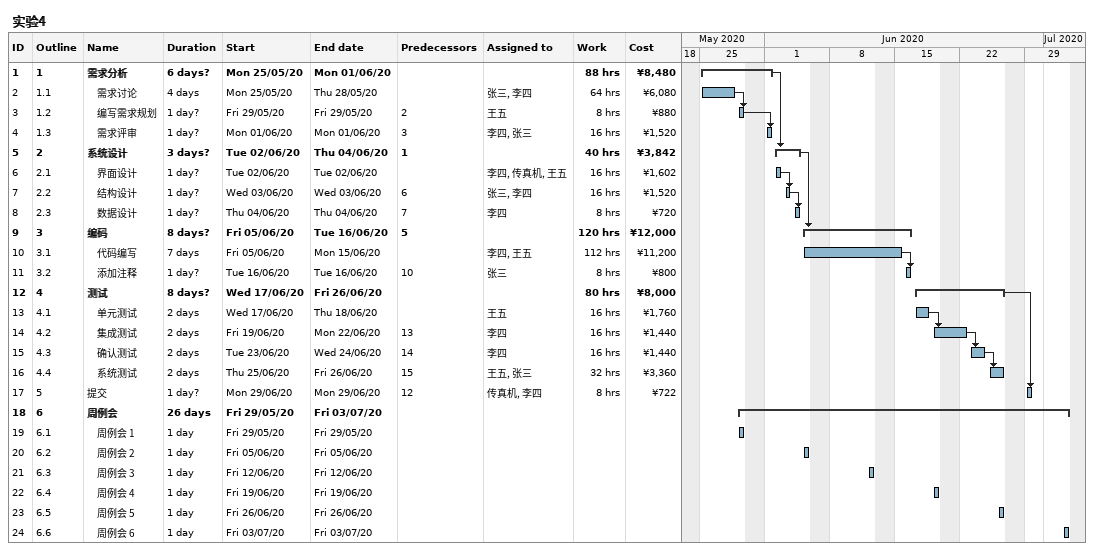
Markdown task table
实验4

| ID | WBS | Task | Duration | Start | Finish | Predecessors | Resources | Work (h) | Cost (¥) |
|---|---|---|---|---|---|---|---|---|---|
| 1 | 1 | **需求分析** | 6d? | 2020-05-25 | 2020-06-01 |  |  | 88 | 8480 |
| 2 | 1.1 | 需求讨论 | 4d | 2020-05-25 | 2020-05-28 |  | 张三, 李四 | 64 | 6080 |
| 3 | 1.2 | 编写需求规划 | 1d? | 2020-05-29 | 2020-05-29 | 2 | 王五 | 8 | 880 |
| 4 | 1.3 | 需求评审 | 1d? | 2020-06-01 | 2020-06-01 | 3 | 李四, 张三 | 16 | 1520 |
| 5 | 2 | **系统设计** | 3d? | 2020-06-02 | 2020-06-04 | 1 |  | 40 | 3842 |
| 6 | 2.1 | 界面设计 | 1d? | 2020-06-02 | 2020-06-02 |  | 李四, 传真机, 王五 | 16 | 1602 |
| 7 | 2.2 | 结构设计 | 1d? | 2020-06-03 | 2020-06-03 | 6 | 张三, 李四 | 16 | 1520 |
| 8 | 2.3 | 数据设计 | 1d? | 2020-06-04 | 2020-06-04 | 7 | 李四 | 8 | 720 |
| 9 | 3 | **编码** | 8d? | 2020-06-05 | 2020-06-16 | 5 |  | 120 | 12000 |
| 10 | 3.1 | 代码编写 | 7d | 2020-06-05 | 2020-06-15 |  | 李四, 王五 | 112 | 11200 |
| 11 | 3.2 | 添加注释 | 1d? | 2020-06-16 | 2020-06-16 | 10 | 张三 | 8 | 800 |
| 12 | 4 | **测试** | 8d? | 2020-06-17 | 2020-06-26 |  |  | 80 | 8000 |
| 13 | 4.1 | 单元测试 | 2d | 2020-06-17 | 2020-06-18 |  | 王五 | 16 | 1760 |
| 14 | 4.2 | 集成测试 | 2d | 2020-06-19 | 2020-06-22 | 13 | 李四 | 16 | 1440 |
| 15 | 4.3 | 确认测试 | 2d | 2020-06-23 | 2020-06-24 | 14 | 李四 | 16 | 1440 |
| 16 | 4.4 | 系统测试 | 2d | 2020-06-25 | 2020-06-26 | 15 | 王五, 张三 | 32 | 3360 |
| 17 | 5 | 提交 | 1d? | 2020-06-29 | 2020-06-29 | 12 | 传真机, 李四 | 8 | 722 |
| 18 | 6 | **周例会** | 26d | 2020-05-29 | 2020-07-03 |  |  |  |  |
| 19 | 6.1 | 周例会 1 | 1d | 2020-05-29 | 2020-05-29 |  |  |  |  |
| 20 | 6.2 | 周例会 2 | 1d | 2020-06-05 | 2020-06-05 |  |  |  |  |
| 21 | 6.3 | 周例会 3 | 1d | 2020-06-12 | 2020-06-12 |  |  |  |  |
| 22 | 6.4 | 周例会 4 | 1d | 2020-06-19 | 2020-06-19 |  |  |  |  |
| 23 | 6.5 | 周例会 5 | 1d | 2020-06-26 | 2020-06-26 |  |  |  |  |
| 24 | 6.6 | 周例会 6 | 1d | 2020-07-03 | 2020-07-03 |  |  |  |  |
